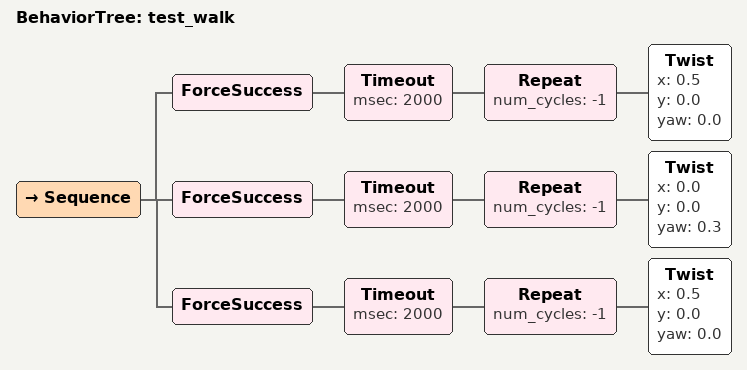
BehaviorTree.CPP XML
<?xml version="1.0" encoding="UTF-8"?>
<root BTCPP_format="4">
  <BehaviorTree ID="test_walk">
    <Sequence>
      <ForceSuccess>
        <Timeout msec="2000">
          <Repeat num_cycles="-1">
            <Twist x="0.5"
                   y="0.0"
                   yaw="0.0"/>
          </Repeat>
        </Timeout>
      </ForceSuccess>
      <ForceSuccess>
        <Timeout msec="2000">
          <Repeat num_cycles="-1">
            <Twist x="0.0"
                   y="0.0"
                   yaw="0.3"/>
          </Repeat>
        </Timeout>
      </ForceSuccess>
      <ForceSuccess>
        <Timeout msec="2000">
          <Repeat num_cycles="-1">
            <Twist x="0.5"
                   y="0.0"
                   yaw="0.0"/>
          </Repeat>
        </Timeout>
      </ForceSuccess>
    </Sequence>
  </BehaviorTree>

</root>
